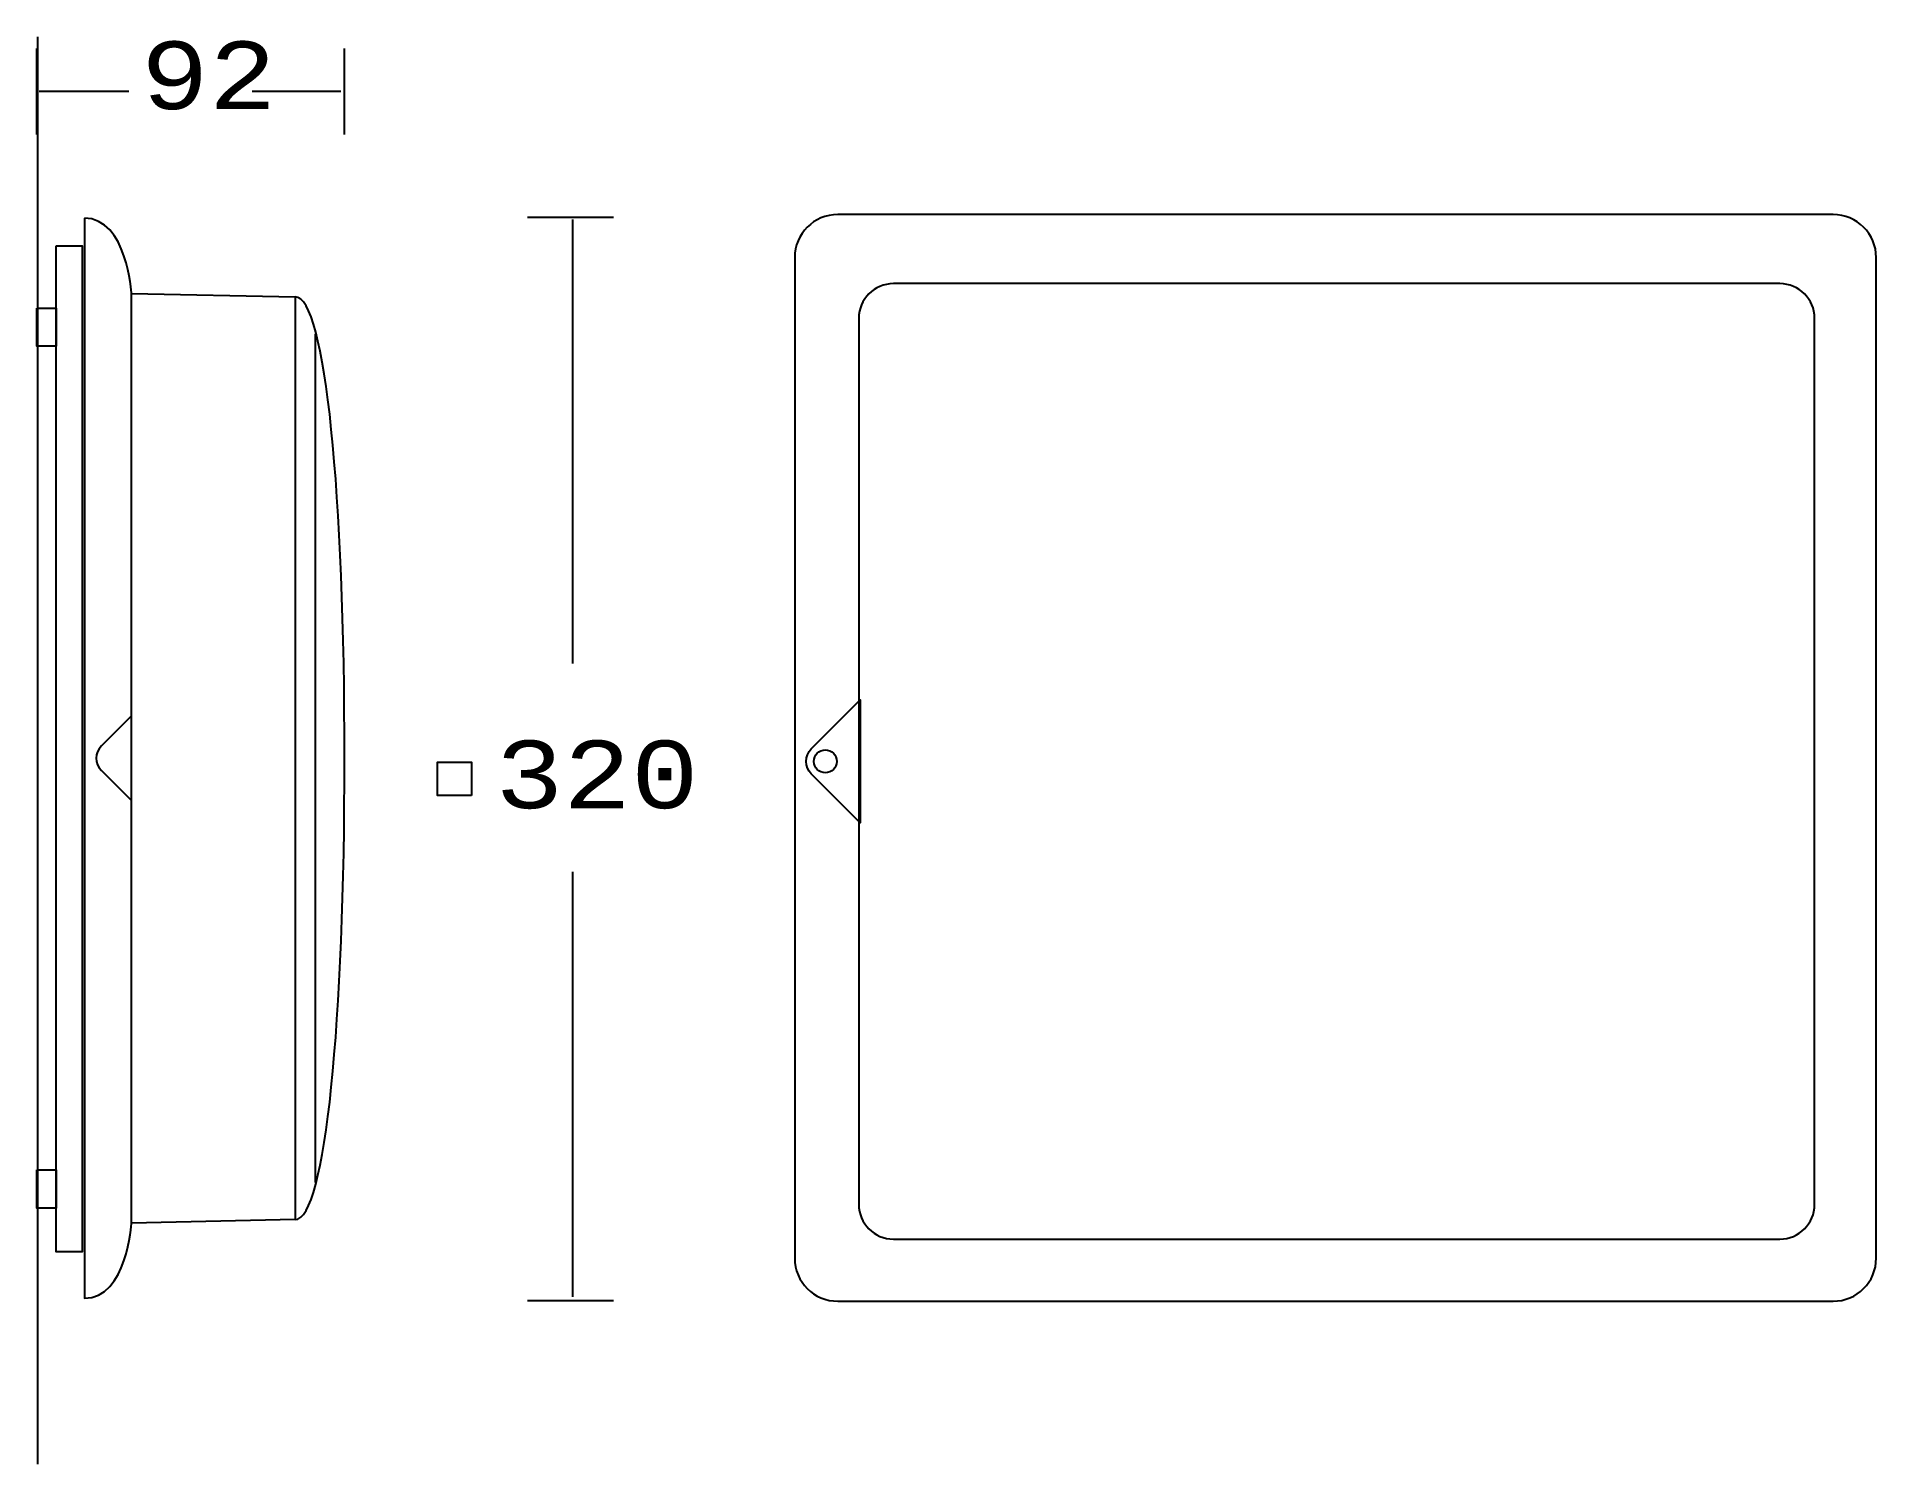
# Model space of a CAD drawing. Extents: x 27 to 253, y 2 to 177.
import ezdxf

# ---------------------------------------------------------------- set-up
doc = ezdxf.new("R2010")
doc.units = 0
doc.layers.add('LIVELLO_1', color=160, linetype='Continuous')
doc.styles.add('STD', font='txt')

# ---------------------------------------------------------------- blocks, each defined once
blk = doc.blocks.new('AI9-BLK1')
at = {"layer": 'LIVELLO_1', "color": 7}
for p, q in [((-99.33, 88.57), (-99.33, -86.56)), ((-99.41, 76.58), (-99.41, 87.11)), ((-61.66, 76.58), (-61.66, 87.12)), ((-88.11, 81.86), (-99.12, 81.86)), ((-62.11, 81.86), (-72.99, 81.86)), ((-39.23, 66.42), (-28.69, 66.42)), ((-33.68, 11.68), (-33.68, 66.13)), ((-65.28, 52.12), (-65.28, -52.01)), ((-33.68, -66.02), (-33.68, -13.89)), ((-39.23, -66.48), (-28.69, -66.48))]:
    blk.add_line(p, q, dxfattribs=at)
for points in [[(-97.02, 62.91), (-93.85, 62.91), (-93.85, -60.5), (-97.02, -60.5)], [(-87.78, 57.09), (-67.72, 56.66), (-67.72, -56.55), (-87.78, -56.98)], [(-99.41, 55.27), (-97.02, 55.27), (-97.02, 50.59), (-99.41, 50.59)], [(-46.09, -4.51), (-50.26, -4.51), (-50.26, -0.44), (-46.09, -0.44)], [(-99.41, -50.46), (-97.02, -50.46), (-97.02, -55.15), (-99.41, -55.15)]]:
    blk.add_lwpolyline(points, close=True, dxfattribs=at)
blk.add_circle((-2.69, -0.33), 1.4, dxfattribs=at)
for points, knots in [([(-93.56, 66.32), (-88.36, 66.32), (-87.78, 57.09), (-87.78, 57.09), (-87.78, 57.09), (-87.78, -56.98), (-87.78, -56.98), (-87.78, -56.98), (-88.36, -66.2), (-93.56, -66.2), (-93.56, -66.2), (-93.56, 66.32), (-93.56, 66.32)], [0, 0, 0, 0, 1, 1, 1, 2, 2, 2, 3, 3, 3, 4, 4, 4, 4]), ([(-1.17, 66.76), (-1.17, 66.76), (120.92, 66.76), (120.92, 66.76), (123.84, 66.76), (126.2, 64.4), (126.2, 61.49), (126.2, 61.49), (126.2, -61.28), (126.2, -61.28), (126.2, -64.19), (123.84, -66.56), (120.92, -66.56), (120.92, -66.56), (-1.17, -66.56), (-1.17, -66.56), (-4.09, -66.56), (-6.45, -64.19), (-6.45, -61.28), (-6.45, -61.28), (-6.45, 61.49), (-6.45, 61.49), (-6.45, 64.4), (-4.09, 66.76), (-1.17, 66.76)], [0, 0, 0, 0, 1, 1, 1, 2, 2, 2, 3, 3, 3, 4, 4, 4, 5, 5, 5, 6, 6, 6, 7, 7, 7, 8, 8, 8, 8]), ([(-67.72, 56.66), (-63.97, 56.66), (-61.66, 32.17), (-61.66, 0.06), (-61.66, -32.05), (-63.97, -56.55), (-67.72, -56.55), (-67.72, -56.55), (-67.72, -5.53), (-67.72, -5.53), (-67.72, -5.53), (-67.72, 5.65), (-67.72, 5.65), (-67.72, 5.65), (-67.72, 56.66), (-67.72, 56.66)], [0, 0, 0, 0, 1, 1, 1, 2, 2, 2, 3, 3, 3, 4, 4, 4, 5, 5, 5, 5]), ([(114.38, -58.94), (114.38, -58.94), (5.67, -58.94), (5.67, -58.94), (3.32, -58.94), (1.41, -57.04), (1.41, -54.68), (1.41, -54.68), (1.41, 54.03), (1.41, 54.03), (1.41, 56.38), (3.32, 58.28), (5.67, 58.28), (5.67, 58.28), (114.38, 58.28), (114.38, 58.28), (116.73, 58.28), (118.64, 56.38), (118.64, 54.03), (118.64, 54.03), (118.64, -54.68), (118.64, -54.68), (118.64, -57.04), (116.73, -58.94), (114.38, -58.94)], [0, 0, 0, 0, 1, 1, 1, 2, 2, 2, 3, 3, 3, 4, 4, 4, 5, 5, 5, 6, 6, 6, 7, 7, 7, 8, 8, 8, 8]), ([(-4.41, -1.87), (-4.41, -1.87), (1.58, -7.87), (1.58, -7.87), (1.58, -7.87), (1.58, 7.21), (1.58, 7.21), (1.58, 7.21), (-4.41, 1.21), (-4.41, 1.21), (-5.26, 0.36), (-5.26, -1.02), (-4.41, -1.87)], [0, 0, 0, 0, 1, 1, 1, 2, 2, 2, 3, 3, 3, 4, 4, 4, 4]), ([(-91.48, 1.56), (-91.48, 1.56), (-87.78, 5.25), (-87.78, 5.25), (-87.78, 5.25), (-87.78, -5.14), (-87.78, -5.14), (-87.78, -5.14), (-91.48, -1.45), (-91.48, -1.45), (-92.32, -0.62), (-92.32, 0.73), (-91.48, 1.56)], [0, 0, 0, 0, 1, 1, 1, 2, 2, 2, 3, 3, 3, 4, 4, 4, 4])]:
    blk.add_open_spline(points, degree=3, knots=knots, dxfattribs=at)
at = {"layer": 'LIVELLO_1', "color": 7, "char_height": 8.2964, "attachment_point": 1, "style": 'STD'}
for s, insert in [('\\fCourier|b0|i0;\\H8.2964;\\C7;92', (-86.64, 87.99)), ('\\fCourier|b0|i0;\\H8.2964;\\C7;320', (-43.16, 2.22))]:
    blk.add_mtext(s, dxfattribs=dict(at, insert=insert))

msp = doc.modelspace()

# ---------------------------------------------------------------- block references
at = {"layer": 'LIVELLO_1', "color": 7}
msp.add_blockref('AI9-BLK1', (126.396592, 88.545586), dxfattribs=at)

doc.saveas('drawing.dxf')
